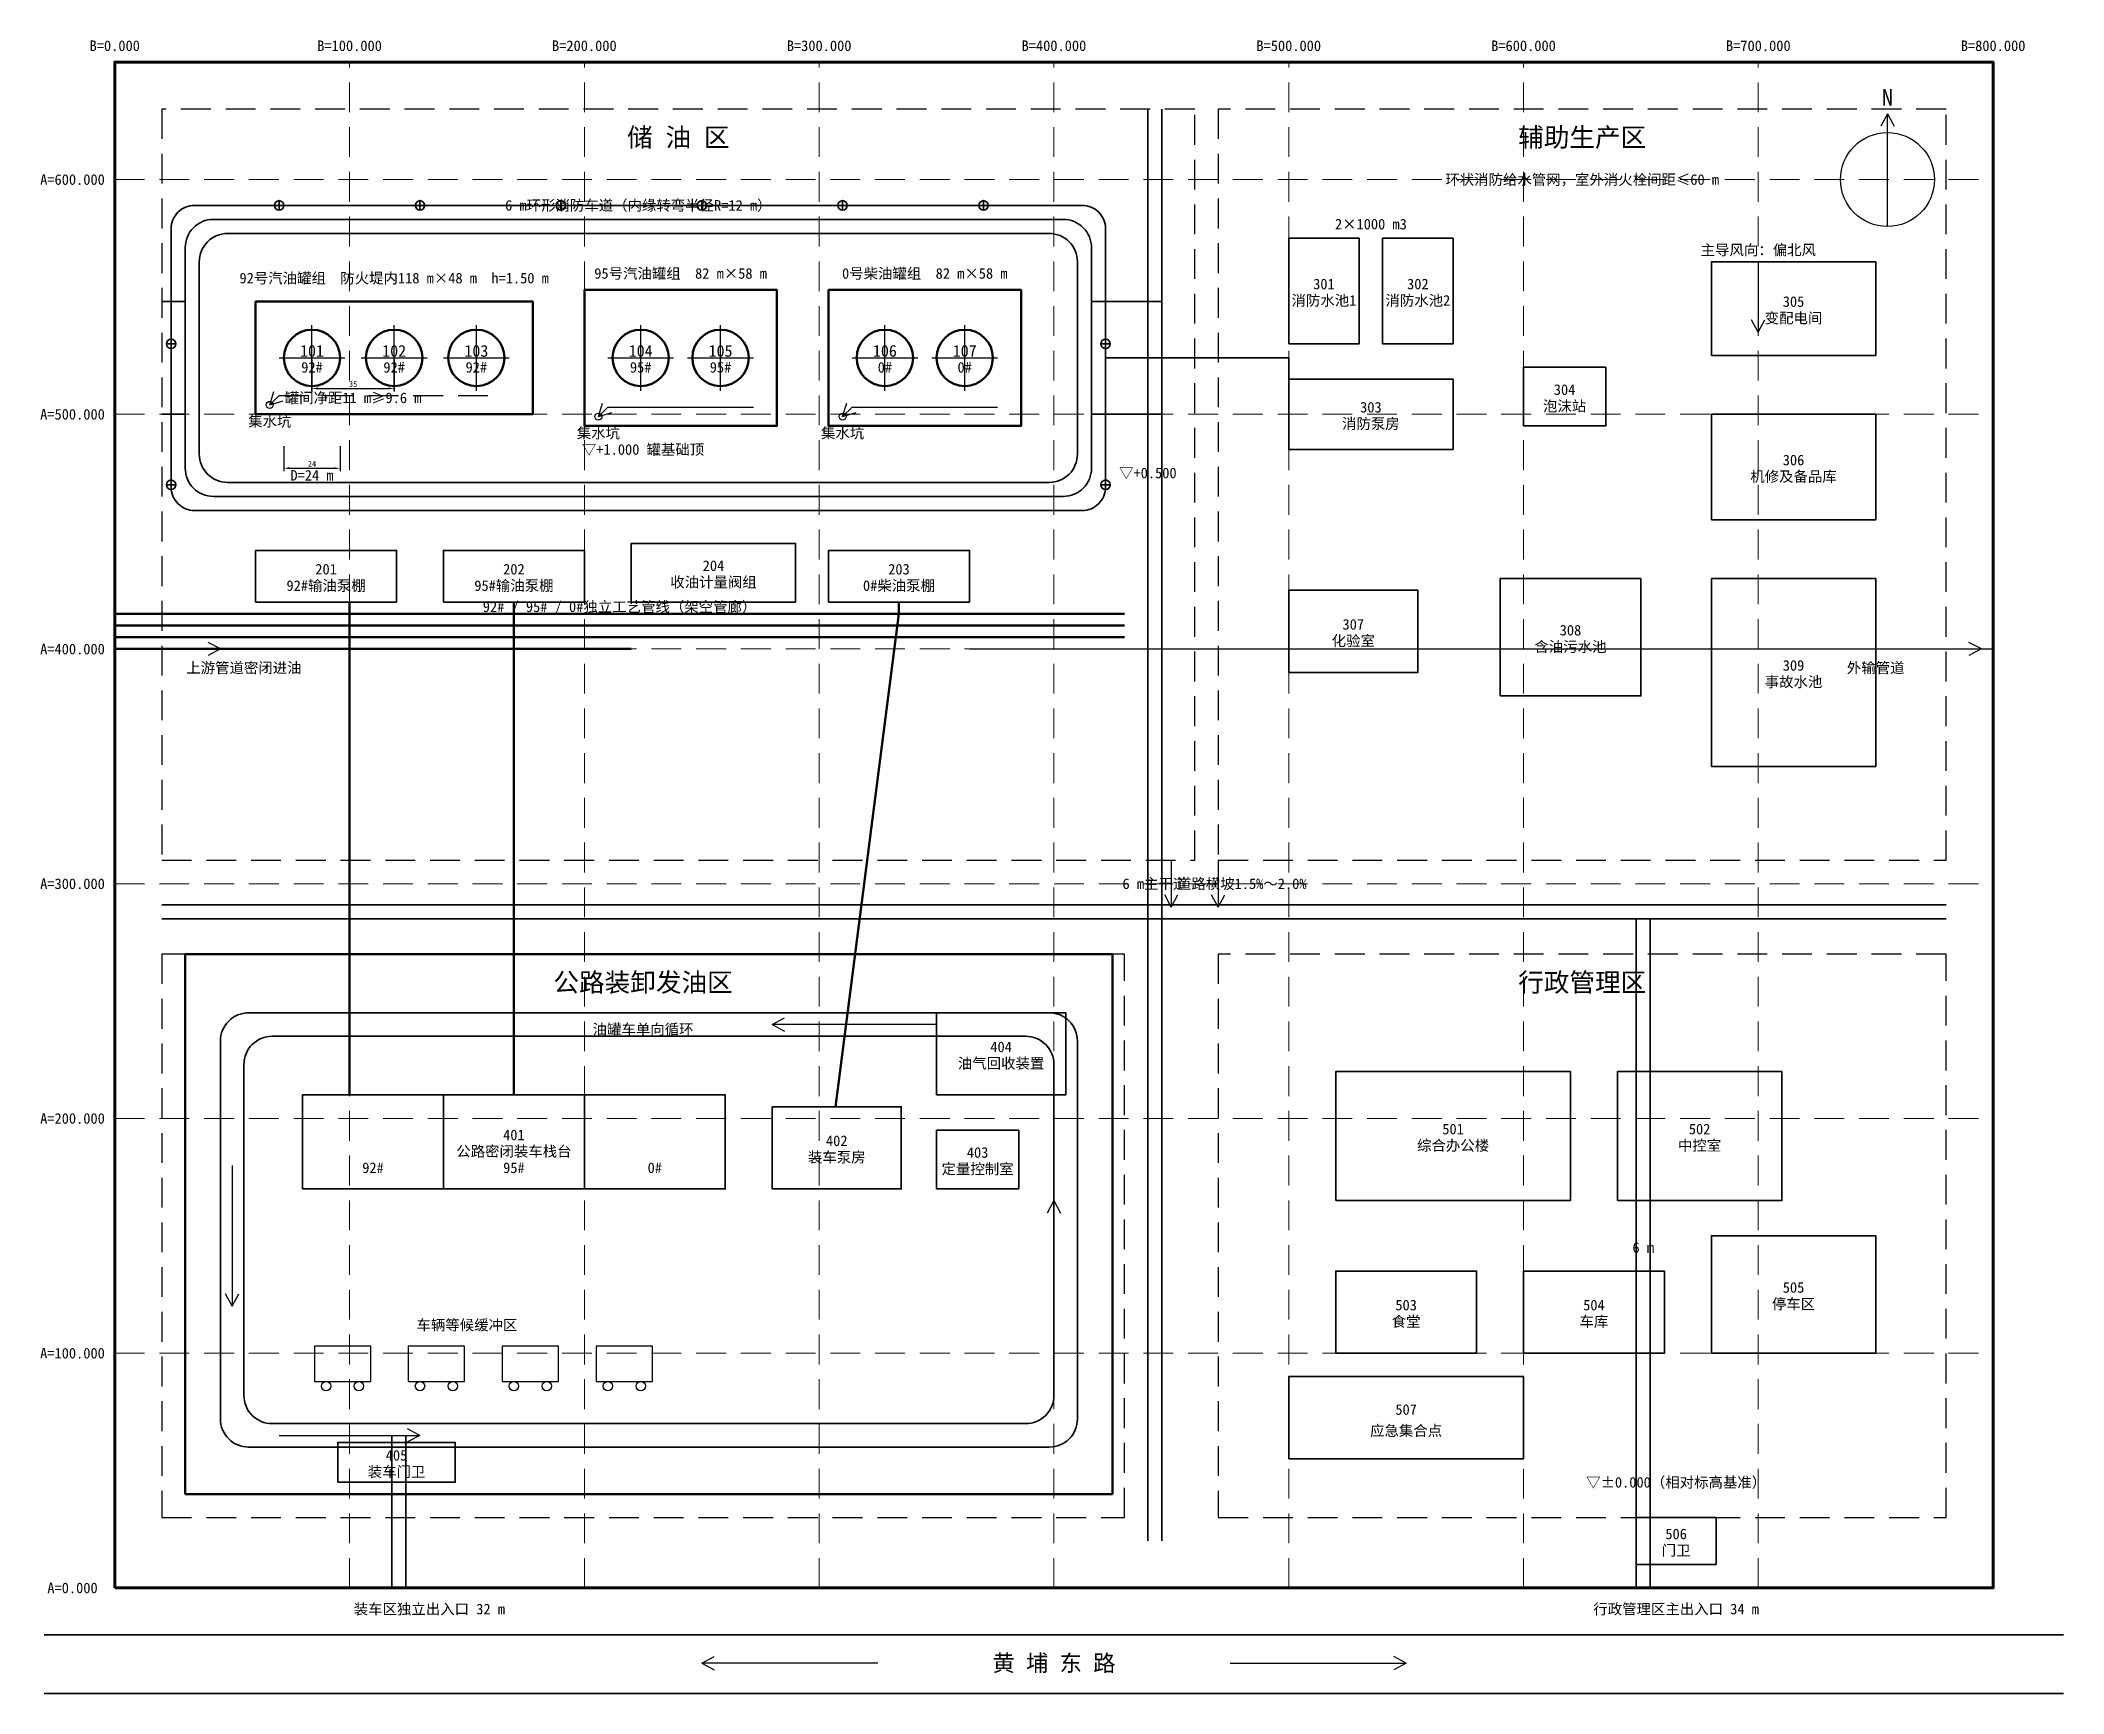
# Model space of a CAD drawing. Header units: millimetres. Extents: x -32 to 830, y -45 to 659.
import ezdxf
from ezdxf.enums import TextEntityAlignment as Align

# ---------------------------------------------------------------- set-up
doc = ezdxf.new("R2010")
doc.units = ezdxf.units.MM
doc.linetypes.add('CENTER', pattern=[50.8, 31.75, -6.35, 6.35, -6.35])
doc.linetypes.add('DASHED', pattern=[19.05, 12.7, -6.35])
for name, color, linetype, lineweight in [('01-用地红线', 1, 'Continuous', 70), ('02-围墙', 7, 'Continuous', 50), ('03-消防道路', 8, 'Continuous', 35), ('04-防火堤', 2, 'Continuous', 50), ('05-储罐', 7, 'Continuous', 50), ('06-建构筑物', 7, 'Continuous', 35), ('07-工艺管线', 1, 'Continuous', 50), ('08-消防管网', 5, 'Continuous', 35), ('09-排水及事故水', 4, 'DASHED', 25), ('10-文字', 7, 'Continuous', 25), ('11-尺寸', 7, 'Continuous', 25), ('12-箭头', 7, 'Continuous', 25), ('13-中心线', 8, 'CENTER', 25), ('14-分区界线', 8, 'DASHED', 25), ('15-消防设施', 1, 'Continuous', 35), ('16-坐标网格', 9, 'DASHED', 18), ('17-车辆', 8, 'Continuous', 25)]:
    doc.layers.add(name, color=color, linetype=linetype, lineweight=lineweight)
doc.styles.get("Standard").update_dxf_attribs({"font": ''})
doc.styles.get('Standard').set_extended_font_data('SimSun')
doc.dimstyles.new('ISO-25', dxfattribs={"dimtxt": 2.5, "dimasz": 2.5, "dimexe": 1.25, "dimexo": 0.625, "dimtad": 1, "dimtxsty": 'Standard', "dimcen": 2.5, "dimadec": 0, "dimazin": 0, "dimtfac": 1, "dimtmove": 0, "dimatfit": 3, "dimfxl": 1, "dimarcsym": 0})

# ---------------------------------------------------------------- blocks, each defined once
blk = doc.blocks.new('*D6')
at = {"layer": '11-尺寸', "color": 0, "lineweight": -2, "transparency": 16777216}
for p, q in [((72, 486.38), (72, 475.75)), ((96, 486.38), (96, 475.75)), ((74.5, 477), (93.5, 477))]:
    blk.add_line(p, q, dxfattribs=at)
at = {"layer": '11-尺寸', "color": 0, "transparency": 16777216}
for points in [[(74.5, 477.42), (74.5, 476.58), (72, 477)], [(93.5, 477.42), (93.5, 476.58), (96, 477)]]:
    blk.add_solid(points, dxfattribs=at)
at = {"layer": 'Defpoints', "color": 0, "transparency": 16777216}
for p in [(72, 487), (96, 487), (96, 477)]:
    blk.add_point(p, dxfattribs=at)
at = {"layer": '11-尺寸', "color": 0, "transparency": 16777216, "insert": (84, 478.88), "char_height": 2.5, "attachment_point": 5}
blk.add_mtext('24', dxfattribs=at)
blk = doc.blocks.new('*D7')
at = {"layer": '11-尺寸', "color": 0, "lineweight": -2, "transparency": 16777216}
for p, q in [((84, 523.38), (84, 509.75)), ((119, 523.38), (119, 509.75)), ((86.5, 511), (116.5, 511))]:
    blk.add_line(p, q, dxfattribs=at)
at = {"layer": '11-尺寸', "color": 0, "transparency": 16777216}
for points in [[(86.5, 511.42), (86.5, 510.58), (84, 511)], [(116.5, 511.42), (116.5, 510.58), (119, 511)]]:
    blk.add_solid(points, dxfattribs=at)
at = {"layer": 'Defpoints', "color": 0, "transparency": 16777216}
for p in [(84, 524), (119, 524), (119, 511)]:
    blk.add_point(p, dxfattribs=at)
at = {"layer": '11-尺寸', "color": 0, "transparency": 16777216, "insert": (101.5, 512.88), "char_height": 2.5, "attachment_point": 5}
blk.add_mtext('35', dxfattribs=at)

msp = doc.modelspace()

# ---------------------------------------------------------------- linework, layer by layer
at = {"layer": '01-用地红线'}
msp.add_lwpolyline([(0, 0), (800, 0), (800, 650), (0, 650)], close=True, dxfattribs=at)
at = {"layer": '02-围墙'}
for p, q in [((0, 0), (0, 650)), ((0, 650), (800, 650)), ((800, 650), (800, 0)), ((425, 270), (30, 270)), ((30, 270), (30, 40)), ((425, 40), (425, 270)), ((30, 40), (425, 40)), ((0, 0), (118, 0)), ((150, 0), (648, 0)), ((682, 0), (800, 0))]:
    msp.add_line(p, q, dxfattribs=at)
at = {"layer": '03-消防道路'}
for p, q in [((440, 20), (440, 630)), ((446, 20), (446, 630)), ((30, 548), (20, 548)), ((416, 548), (446, 548)), ((30, 500), (20, 500)), ((416, 500), (446, 500)), ((20, 291), (780, 291)), ((20, 285), (780, 285)), ((648, 0), (648, 285)), ((654, 0), (654, 285)), ((118, 0), (118, 65)), ((124, 0), (124, 65)), ((-30, -20), (830, -20)), ((-30, -45), (830, -45))]:
    msp.add_line(p, q, dxfattribs=at)
for points in [[(30, 477, 0.4142136), (42, 465), (404, 465, 0.4142136), (416, 477), (416, 571, 0.4142136), (404, 583), (42, 583, 0.4142136), (30, 571)], [(36, 483, 0.4142136), (48, 471), (398, 471, 0.4142136), (410, 483), (410, 565, 0.4142136), (398, 577), (48, 577, 0.4142136), (36, 565)], [(45, 72, 0.4142136), (57, 60), (398, 60, 0.4142136), (410, 72), (410, 233, 0.4142136), (398, 245), (57, 245, 0.4142136), (45, 233)], [(55, 82, 0.4142136), (67, 70), (388, 70, 0.4142136), (400, 82), (400, 223, 0.4142136), (388, 235), (67, 235, 0.4142136), (55, 223)]]:
    msp.add_lwpolyline(points, format="xyb", close=True, dxfattribs=at)
at = {"layer": '04-防火堤'}
for points in [[(200, 495), (282, 495), (282, 553), (200, 553)], [(304, 495), (386, 495), (386, 553), (304, 553)], [(60, 500), (178, 500), (178, 548), (60, 548)]]:
    msp.add_lwpolyline(points, close=True, dxfattribs=at)
at = {"layer": '05-储罐'}
for centre in [(84, 524), (119, 524), (154, 524), (224, 524), (258, 524), (328, 524), (362, 524)]:
    msp.add_circle(centre, 12, dxfattribs=at)
at = {"layer": '06-建构筑物'}
for p, q in [((140, 170), (140, 210)), ((200, 170), (200, 210))]:
    msp.add_line(p, q, dxfattribs=at)
for points in [[(500, 530), (530, 530), (530, 575), (500, 575)], [(540, 530), (570, 530), (570, 575), (540, 575)], [(680, 525), (750, 525), (750, 565), (680, 565)], [(600, 495), (635, 495), (635, 520), (600, 520)], [(500, 485), (570, 485), (570, 515), (500, 515)], [(680, 455), (750, 455), (750, 500), (680, 500)], [(60, 420), (120, 420), (120, 442), (60, 442)], [(140, 420), (200, 420), (200, 442), (140, 442)], [(220, 420), (290, 420), (290, 445), (220, 445)], [(304, 420), (364, 420), (364, 442), (304, 442)], [(500, 390), (555, 390), (555, 425), (500, 425)], [(590, 380), (650, 380), (650, 430), (590, 430)], [(680, 350), (750, 350), (750, 430), (680, 430)], [(350, 210), (405, 210), (405, 245), (350, 245)], [(520, 165), (620, 165), (620, 220), (520, 220)], [(640, 165), (710, 165), (710, 220), (640, 220)], [(80, 170), (260, 170), (260, 210), (80, 210)], [(280, 170), (335, 170), (335, 205), (280, 205)], [(350, 170), (385, 170), (385, 195), (350, 195)], [(680, 100), (750, 100), (750, 150), (680, 150)], [(520, 100), (580, 100), (580, 135), (520, 135)], [(600, 100), (660, 100), (660, 135), (600, 135)], [(500, 55), (600, 55), (600, 90), (500, 90)], [(95, 45), (145, 45), (145, 62), (95, 62)], [(648, 10), (682, 10), (682, 30), (648, 30)]]:
    msp.add_lwpolyline(points, close=True, dxfattribs=at)
at = {"layer": '07-工艺管线'}
for p, q in [((0, 415), (430, 415)), ((100, 420), (100, 405)), ((170, 420), (170, 410)), ((334, 415), (307, 205)), ((334, 420), (334, 415)), ((0, 410), (430, 410)), ((0, 405), (430, 405)), ((100, 405), (100, 210)), ((170, 410), (170, 210)), ((0, 400), (220, 400))]:
    msp.add_line(p, q, dxfattribs=at)
at = {"layer": '08-消防管网'}
for p, q in [((422, 524), (500, 524)), ((500, 524), (500, 515))]:
    msp.add_line(p, q, dxfattribs=at)
msp.add_lwpolyline([(24, 469, 0.4142136), (34, 459), (412, 459, 0.4142136), (422, 469), (422, 579, 0.4142136), (412, 589), (34, 589, 0.4142136), (24, 579)], format="xyb", close=True, dxfattribs=at)
at = {"layer": '09-排水及事故水'}
msp.add_line((70, 508), (165, 508), dxfattribs=at)
at = {"layer": '12-箭头'}
for p, q in [((755, 628), (752.168, 622.711)), ((755, 580), (755, 628)), ((755, 628), (757.832, 622.711)), ((700, 565), (700, 535)), ((700, 535), (697.168, 540.289)), ((700, 535), (702.832, 540.289)), ((66, 504), (67.738, 509.743)), ((70, 508), (66, 504)), ((66, 504), (71.743, 505.738)), ((206, 499), (207.738, 504.743)), ((210, 503), (206, 499)), ((206, 499), (211.743, 500.738)), ((210, 503), (272, 503)), ((310, 499), (311.738, 504.743)), ((314, 503), (310, 499)), ((310, 499), (315.743, 500.738)), ((314, 503), (376, 503)), ((5, 400), (45, 400)), ((45, 400), (39.711, 402.832)), ((45, 400), (39.711, 397.168)), ((364, 400), (800, 400)), ((755, 400), (795, 400)), ((795, 400), (789.711, 402.832)), ((795, 400), (789.711, 397.168)), ((450, 310), (450, 290)), ((470, 310), (470, 290)), ((450, 290), (447.168, 295.289)), ((450, 290), (452.832, 295.289)), ((470, 290), (467.168, 295.289)), ((470, 290), (472.832, 295.289)), ((280, 240), (285.289, 242.832)), ((350, 240), (280, 240)), ((280, 240), (285.289, 237.168)), ((50, 180), (50, 120)), ((400, 165), (397.168, 159.711)), ((400, 110), (400, 165)), ((400, 165), (402.832, 159.711)), ((50, 120), (47.168, 125.289)), ((50, 120), (52.832, 125.289)), ((70, 65), (130, 65)), ((130, 65), (124.711, 67.832)), ((130, 65), (124.711, 62.168)), ((250, -32), (255.289, -29.168)), ((325, -32), (250, -32)), ((250, -32), (255.289, -34.832)), ((475, -32), (550, -32)), ((550, -32), (544.711, -29.168)), ((550, -32), (544.711, -34.832))]:
    msp.add_line(p, q, dxfattribs=at)
for centre, radius in [((755, 600), 20), ((66, 504), 1.5), ((206, 499), 1.5), ((310, 499), 1.5)]:
    msp.add_circle(centre, radius, dxfattribs=at)
at = {"layer": '13-中心线'}
for p, q in [((84, 510), (84, 538)), ((119, 510), (119, 538)), ((154, 510), (154, 538)), ((224, 510), (224, 538)), ((258, 510), (258, 538)), ((328, 510), (328, 538)), ((362, 510), (362, 538)), ((70, 524), (98, 524)), ((105, 524), (133, 524)), ((140, 524), (168, 524)), ((210, 524), (238, 524)), ((244, 524), (272, 524)), ((314, 524), (342, 524)), ((348, 524), (376, 524))]:
    msp.add_line(p, q, dxfattribs=at)
at = {"layer": '14-分区界线'}
for points in [[(20, 310), (460, 310), (460, 630), (20, 630)], [(470, 310), (780, 310), (780, 630), (470, 630)], [(20, 30), (430, 30), (430, 270), (20, 270)], [(470, 30), (780, 30), (780, 270), (470, 270)]]:
    msp.add_lwpolyline(points, close=True, dxfattribs=at)
at = {"layer": '15-消防设施'}
for p, q in [((68, 589), (72, 589)), ((70, 587), (70, 591)), ((128, 589), (132, 589)), ((130, 587), (130, 591)), ((188, 589), (192, 589)), ((190, 587), (190, 591)), ((248, 589), (252, 589)), ((250, 587), (250, 591)), ((308, 589), (312, 589)), ((310, 587), (310, 591)), ((368, 589), (372, 589)), ((370, 587), (370, 591)), ((22, 530), (26, 530)), ((24, 528), (24, 532)), ((420, 530), (424, 530)), ((422, 528), (422, 532)), ((22, 470), (26, 470)), ((24, 468), (24, 472)), ((420, 470), (424, 470)), ((422, 468), (422, 472))]:
    msp.add_line(p, q, dxfattribs=at)
for centre in [(70, 589), (130, 589), (190, 589), (250, 589), (310, 589), (370, 589), (24, 530), (422, 530), (24, 470), (422, 470)]:
    msp.add_circle(centre, 2, dxfattribs=at)
at = {"layer": '16-坐标网格'}
for p, q in [((0, 0), (0, 650)), ((100, 0), (100, 650)), ((200, 0), (200, 650)), ((300, 0), (300, 650)), ((400, 0), (400, 650)), ((500, 0), (500, 650)), ((600, 0), (600, 650)), ((700, 0), (700, 650)), ((800, 0), (800, 650)), ((0, 600), (800, 600)), ((0, 500), (800, 500)), ((0, 400), (800, 400)), ((0, 300), (800, 300)), ((0, 200), (800, 200)), ((0, 100), (800, 100)), ((0, 0), (800, 0))]:
    msp.add_line(p, q, dxfattribs=at)
at = {"layer": '17-车辆'}
for points in [[(85, 88), (109, 88), (109, 103), (85, 103)], [(125, 88), (149, 88), (149, 103), (125, 103)], [(165, 88), (189, 88), (189, 103), (165, 103)], [(205, 88), (229, 88), (229, 103), (205, 103)]]:
    msp.add_lwpolyline(points, close=True, dxfattribs=at)
for centre in [(90, 86), (104, 86), (130, 86), (144, 86), (170, 86), (184, 86), (210, 86), (224, 86)]:
    msp.add_circle(centre, 2, dxfattribs=at)

# ---------------------------------------------------------------- texts
at = {"layer": '10-文字'}
for s, height, p in [('B=0.000', 4.5, (0, 657)), ('B=100.000', 4.5, (100, 657)), ('B=200.000', 4.5, (200, 657)), ('B=300.000', 4.5, (300, 657)), ('B=400.000', 4.5, (400, 657)), ('B=500.000', 4.5, (500, 657)), ('B=600.000', 4.5, (600, 657)), ('B=700.000', 4.5, (700, 657)), ('B=800.000', 4.5, (800, 657)), ('N', 7, (755, 635)), ('储 油 区', 8, (240, 618)), ('辅助生产区', 8, (625, 618)), ('A=600.000', 4.5, (-18, 600)), ('环状消防给水管网，室外消火栓间距≤60 m', 4.5, (625, 600)), ('6 m环形消防车道（内缘转弯半径R=12 m）', 4.5, (223, 589)), ('2×1000 m3', 4.5, (535, 581)), ('主导风向：偏北风', 4.5, (700, 570)), ('92号汽油罐组  防火堤内118 m×48 m  h=1.50 m', 4.5, (119, 558)), ('95号汽油罐组  82 m×58 m', 4.5, (241, 560)), ('0号柴油罐组  82 m×58 m', 4.5, (345, 560)), ('301', 4.5, (515, 555.5)), ('302', 4.5, (555, 555.5)), ('消防水池1', 4.5, (515, 548.5)), ('消防水池2', 4.5, (555, 548.5)), ('变配电间', 4.5, (715, 541)), ('305', 4.5, (715, 548)), ('101', 5, (84, 527)), ('102', 5, (119, 527)), ('103', 5, (154, 527)), ('104', 5, (224, 527)), ('105', 5, (258, 527)), ('106', 5, (328, 527)), ('107', 5, (362, 527)), ('92#', 4.5, (84, 520)), ('92#', 4.5, (119, 520)), ('92#', 4.5, (154, 520)), ('95#', 4.5, (224, 520)), ('95#', 4.5, (258, 520)), ('0#', 4.5, (328, 520)), ('0#', 4.5, (362, 520)), ('罐间净距11 m≥9.6 m', 4.5, (101.5, 507)), ('304', 4.5, (617.5, 510.5)), ('A=500.000', 4.5, (-18, 500)), ('集水坑', 4.5, (66, 497)), ('303', 4.5, (535, 503)), ('泡沫站', 4.5, (617.5, 503.5)), ('集水坑', 4.5, (206, 492)), ('集水坑', 4.5, (310, 492)), ('消防泵房', 4.5, (535, 496)), ('▽+1.000 罐基础顶', 4.5, (225, 485)), ('306', 4.5, (715, 480.5)), ('D=24 m', 4.5, (84, 474)), ('▽+0.500', 4.5, (440, 475)), ('机修及备品库', 4.5, (715, 473.5)), ('201', 4.5, (90, 434)), ('202', 4.5, (170, 434)), ('收油计量阀组', 4.5, (255, 428.5)), ('204', 4.5, (255, 435.5)), ('203', 4.5, (334, 434)), ('92#输油泵棚', 4.5, (90, 427)), ('95#输油泵棚', 4.5, (170, 427)), ('0#柴油泵棚', 4.5, (334, 427)), ('92# / 95# / 0#独立工艺管线（架空管廊）', 4.5, (215, 418)), ('化验室', 4.5, (527.5, 403.5)), ('307', 4.5, (527.5, 410.5)), ('308', 4.5, (620, 408)), ('A=400.000', 4.5, (-18, 400)), ('含油污水池', 4.5, (620, 401)), ('上游管道密闭进油', 4.5, (55, 392)), ('事故水池', 4.5, (715, 386)), ('309', 4.5, (715, 393)), ('外输管道', 4.5, (750, 392)), ('A=300.000', 4.5, (-18, 300)), ('6 m主干道', 4.5, (443, 300)), ('道路横坡1.5%～2.0%', 4.5, (480, 300)), ('公路装卸发油区', 8, (225, 258)), ('行政管理区', 8, (625, 258)), ('油罐车单向循环', 4.5, (225, 238)), ('404', 4.5, (377.5, 230.5)), ('油气回收装置', 4.5, (377.5, 223.5)), ('A=200.000', 4.5, (-18, 200)), ('401', 4.5, (170, 193)), ('402', 4.5, (307.5, 190.5)), ('综合办公楼', 4.5, (570, 188.5)), ('501', 4.5, (570, 195.5)), ('中控室', 4.5, (675, 188.5)), ('502', 4.5, (675, 195.5)), ('92#', 4.5, (110, 179)), ('公路密闭装车栈台', 4.5, (170, 186)), ('95#', 4.5, (170, 179)), ('0#', 4.5, (230, 179)), ('装车泵房', 4.5, (307.5, 183.5)), ('定量控制室', 4.5, (367.5, 178.5)), ('403', 4.5, (367.5, 185.5)), ('6 m', 4.5, (651, 145)), ('505', 4.5, (715, 128)), ('503', 4.5, (550, 120.5)), ('504', 4.5, (630, 120.5)), ('停车区', 4.5, (715, 121)), ('车辆等候缓冲区', 4.5, (150, 112)), ('食堂', 4.5, (550, 113.5)), ('车库', 4.5, (630, 113.5)), ('A=100.000', 4.5, (-18, 100)), ('507', 4.5, (550, 76)), ('应急集合点', 4.5, (550, 67)), ('装车门卫', 4.5, (120, 49.5)), ('405', 4.5, (120, 56.5)), ('▽±0.000（相对标高基准）', 4.5, (665, 45)), ('门卫', 4.5, (665, 16)), ('506', 4.5, (665, 23)), ('A=0.000', 4.5, (-18, 0)), ('装车区独立出入口 32 m', 4.5, (134, -9)), ('行政管理区主出入口 34 m', 4.5, (665, -9)), ('黄 埔 东 路', 7, (400, -32))]:
    msp.add_text(s, height=height, dxfattribs=at).set_placement(p, align=Align.MIDDLE_CENTER)

# ---------------------------------------------------------------- dimensions: what is measured, and where the dimension line sits
at = {"layer": '11-尺寸'}
for p1, p2, distance, picture, middle in [((84, 524), (119, 524), -13, '*D7', (101.5, 512.875)), ((72, 487), (96, 487), -10, '*D6', (84, 478.875))]:
    dim = msp.add_aligned_dim(p1=p1, p2=p2, distance=distance, dimstyle='ISO-25', dxfattribs=at)
    dim.commit()
    dim.dimension.update_dxf_attribs({"geometry": picture, "text_midpoint": middle})

doc.saveas('drawing.dxf')
